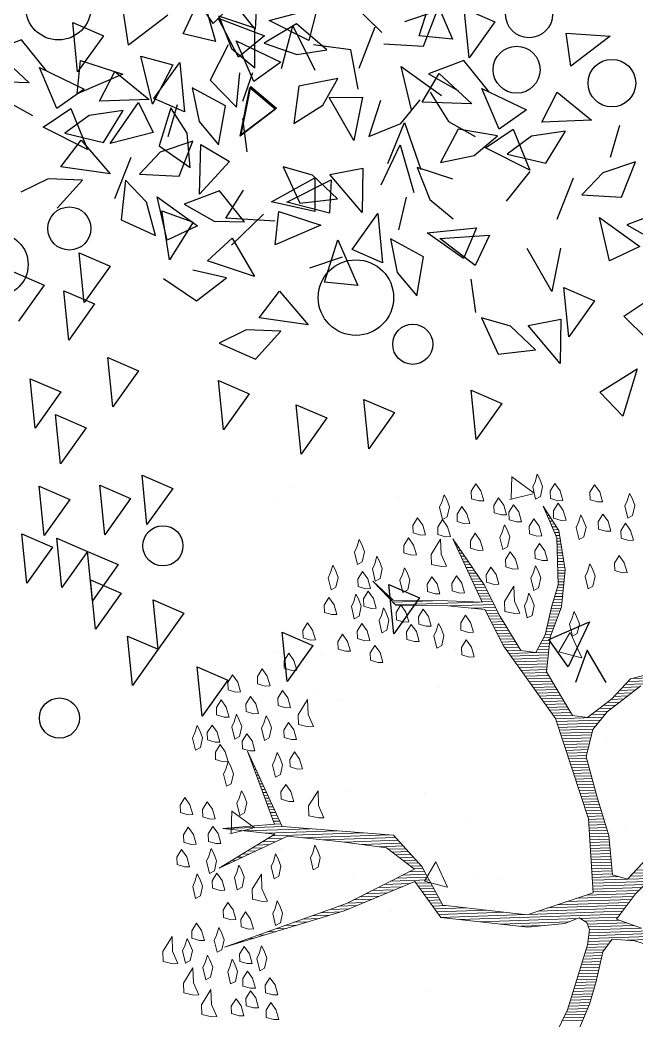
# Model space of a CAD drawing. Header units: millimetres. Extents: x 111 to 1506, y 14 to 566.
# Drawn here: x 252.753 to 254.231, y 210.709 to 213.106 of the extents above; entities that cross this region are included whole.
import ezdxf

# ---------------------------------------------------------------- set-up
doc = ezdxf.new("R2010")
doc.units = ezdxf.units.MM
doc.layers.add('ARBOLES', color=78, linetype='Continuous', lineweight=5)
doc.layers.add('FURN', color=253, linetype='Continuous')

# ---------------------------------------------------------------- blocks, each defined once
blk = doc.blocks.new('*X16')
at = {"color": 0}
for p, q in [((17.5775, 17.92), (17.578, 17.92)), ((17.5814, 17.91), (17.584, 17.91)), ((17.5852, 17.9), (17.59, 17.9)), ((17.5891, 17.89), (17.596, 17.89)), ((17.5929, 17.88), (17.602, 17.88)), ((17.5967, 17.87), (17.608, 17.87)), ((17.6006, 17.86), (17.614, 17.86)), ((17.6044, 17.85), (17.62, 17.85)), ((17.2621, 17.82), (17.2622, 17.82)), ((17.2663, 17.81), (17.2685, 17.81)), ((17.6083, 17.84), (17.626, 17.84)), ((17.6121, 17.83), (17.6285, 17.83)), ((17.616, 17.82), (17.6298, 17.82)), ((17.6191, 17.81), (17.631, 17.81)), ((17.2706, 17.8), (17.2748, 17.8)), ((17.2748, 17.79), (17.2811, 17.79)), ((17.279, 17.78), (17.2874, 17.78)), ((17.6191, 17.8), (17.6323, 17.8)), ((17.6191, 17.79), (17.6335, 17.79)), ((17.6191, 17.78), (17.6348, 17.78)), ((17.2832, 17.77), (17.2937, 17.77)), ((17.2875, 17.76), (17.3001, 17.76)), ((17.2917, 17.75), (17.3064, 17.75)), ((17.2959, 17.74), (17.3127, 17.74)), ((17.6191, 17.77), (17.636, 17.77)), ((17.6191, 17.76), (17.6373, 17.76)), ((17.6191, 17.75), (17.6385, 17.75)), ((17.6191, 17.74), (17.6398, 17.74)), ((17.3002, 17.73), (17.319, 17.73)), ((17.3044, 17.72), (17.3253, 17.72)), ((17.3086, 17.71), (17.3316, 17.71)), ((17.6191, 17.73), (17.641, 17.73)), ((17.6191, 17.72), (17.6423, 17.72)), ((17.6191, 17.71), (17.6435, 17.71)), ((16.9852, 17.68), (16.9856, 17.68)), ((17.3129, 17.7), (17.3379, 17.7)), ((17.3171, 17.69), (17.3443, 17.69)), ((17.3213, 17.68), (17.3506, 17.68)), ((17.6191, 17.7), (17.6445, 17.7)), ((17.6191, 17.69), (17.6431, 17.69)), ((17.6191, 17.68), (17.6418, 17.68)), ((16.9942, 17.67), (16.9956, 17.67)), ((17.0032, 17.66), (17.0056, 17.66)), ((17.0122, 17.65), (17.0156, 17.65)), ((17.0212, 17.64), (17.0256, 17.64)), ((17.3256, 17.67), (17.3569, 17.67)), ((17.3298, 17.66), (17.3632, 17.66)), ((17.334, 17.65), (17.368, 17.65)), ((17.3382, 17.64), (17.3727, 17.64)), ((17.6157, 17.64), (17.6365, 17.64)), ((17.619, 17.65), (17.6378, 17.65)), ((17.6191, 17.67), (17.6405, 17.67)), ((17.6191, 17.66), (17.6391, 17.66)), ((17.0302, 17.63), (17.0356, 17.63)), ((17.0392, 17.62), (17.0456, 17.62)), ((17.0482, 17.61), (17.1861, 17.61)), ((17.3425, 17.63), (17.3773, 17.63)), ((17.3467, 17.62), (17.3819, 17.62)), ((17.3509, 17.61), (17.3865, 17.61)), ((17.6057, 17.61), (17.6325, 17.61)), ((17.6091, 17.62), (17.6338, 17.62)), ((17.6124, 17.63), (17.6351, 17.63)), ((17.0572, 17.6), (17.3444, 17.6)), ((17.2417, 17.59), (17.3957, 17.59)), ((17.3167, 17.58), (17.4003, 17.58)), ((17.3552, 17.6), (17.3911, 17.6)), ((17.3657, 17.57), (17.405, 17.57)), ((17.5926, 17.57), (17.6261, 17.57)), ((17.5957, 17.58), (17.6285, 17.58)), ((17.5991, 17.59), (17.6298, 17.59)), ((17.6024, 17.6), (17.6311, 17.6)), ((17.3704, 17.56), (17.4096, 17.56)), ((17.3751, 17.55), (17.4142, 17.55)), ((17.3797, 17.54), (17.4197, 17.54)), ((17.5844, 17.54), (17.6136, 17.54)), ((17.5872, 17.55), (17.6178, 17.55)), ((17.5899, 17.56), (17.6219, 17.56)), ((17.3844, 17.53), (17.4254, 17.53)), ((17.3891, 17.52), (17.4311, 17.52)), ((17.3937, 17.51), (17.4369, 17.51)), ((17.3984, 17.5), (17.4426, 17.5)), ((17.5735, 17.5), (17.5969, 17.5)), ((17.5762, 17.51), (17.6011, 17.51)), ((17.579, 17.52), (17.6053, 17.52)), ((17.5817, 17.53), (17.6094, 17.53)), ((17.4031, 17.49), (17.4483, 17.49)), ((17.4077, 17.48), (17.454, 17.48)), ((17.4124, 17.47), (17.4597, 17.47)), ((17.5623, 17.47), (17.5849, 17.47)), ((17.568, 17.48), (17.5886, 17.48)), ((17.5708, 17.49), (17.5928, 17.49)), ((17.4171, 17.46), (17.4654, 17.46)), ((17.4217, 17.45), (17.4711, 17.45)), ((17.4276, 17.44), (17.4769, 17.44)), ((17.4343, 17.43), (17.4826, 17.43)), ((17.5394, 17.43), (17.5792, 17.43)), ((17.5452, 17.44), (17.5806, 17.44)), ((17.5509, 17.45), (17.582, 17.45)), ((17.5566, 17.46), (17.5834, 17.46)), ((17.441, 17.42), (17.5777, 17.42)), ((17.4476, 17.41), (17.5763, 17.41)), ((17.4543, 17.4), (17.5749, 17.4)), ((17.461, 17.39), (17.5734, 17.39)), ((17.4676, 17.38), (17.572, 17.38)), ((17.4743, 17.37), (17.5706, 17.37)), ((17.481, 17.36), (17.5692, 17.36)), ((17.4876, 17.35), (17.5695, 17.35)), ((17.4943, 17.34), (17.5751, 17.34)), ((17.501, 17.33), (17.5807, 17.33)), ((17.5076, 17.32), (17.5862, 17.32)), ((17.5143, 17.31), (17.5918, 17.31)), ((17.521, 17.3), (17.5973, 17.3)), ((17.8387, 17.3), (17.9283, 17.3)), ((17.8487, 17.31), (17.9816, 17.31)), ((17.8637, 17.32), (18.0288, 17.32)), ((17.5276, 17.29), (17.6029, 17.29)), ((17.5343, 17.28), (17.6084, 17.28)), ((17.541, 17.27), (17.614, 17.27)), ((17.5476, 17.26), (17.6195, 17.26)), ((17.7987, 17.26), (17.845, 17.26)), ((17.8087, 17.27), (17.859, 17.27)), ((17.8187, 17.28), (17.873, 17.28)), ((17.8287, 17.29), (17.887, 17.29)), ((17.5543, 17.25), (17.6251, 17.25)), ((17.561, 17.24), (17.6307, 17.24)), ((17.5676, 17.23), (17.6362, 17.23)), ((17.7599, 17.23), (17.803, 17.23)), ((17.7741, 17.24), (17.817, 17.24)), ((17.7884, 17.25), (17.831, 17.25)), ((17.5743, 17.22), (17.6418, 17.22)), ((17.581, 17.21), (17.6473, 17.21)), ((17.5876, 17.2), (17.6529, 17.2)), ((17.5939, 17.19), (17.7568, 17.19)), ((17.717, 17.2), (17.7653, 17.2)), ((17.7313, 17.21), (17.775, 17.21)), ((17.7456, 17.22), (17.789, 17.22)), ((17.5968, 17.18), (17.7482, 17.18)), ((17.5998, 17.17), (17.7396, 17.17)), ((17.6027, 17.16), (17.731, 17.16)), ((17.6056, 17.15), (17.7225, 17.15)), ((17.6085, 17.14), (17.7189, 17.14)), ((17.6115, 17.13), (17.7161, 17.13)), ((17.6144, 17.12), (17.7134, 17.12)), ((16.5321, 17.11), (16.5325, 17.11)), ((16.5355, 17.1), (16.5367, 17.1)), ((16.5388, 17.09), (16.5409, 17.09)), ((17.6173, 17.11), (17.7107, 17.11)), ((17.6203, 17.1), (17.7079, 17.1)), ((17.6232, 17.09), (17.7052, 17.09)), ((16.5421, 17.08), (16.5451, 17.08)), ((16.5454, 17.07), (16.5493, 17.07)), ((16.5488, 17.06), (16.5535, 17.06)), ((17.6261, 17.08), (17.7025, 17.08)), ((17.629, 17.07), (17.6998, 17.07)), ((17.632, 17.06), (17.697, 17.06)), ((16.5521, 17.05), (16.5577, 17.05)), ((16.5554, 17.04), (16.5619, 17.04)), ((16.5588, 17.03), (16.566, 17.03)), ((16.5621, 17.02), (16.5702, 17.02)), ((17.6349, 17.05), (17.6968, 17.05)), ((17.6378, 17.04), (17.6992, 17.04)), ((17.6407, 17.03), (17.7015, 17.03)), ((17.6437, 17.02), (17.7039, 17.02)), ((16.5654, 17.01), (16.5744, 17.01)), ((16.5688, 17), (16.5786, 17)), ((16.5721, 16.99), (16.5828, 16.99)), ((17.6466, 17.01), (17.7062, 17.01)), ((17.6495, 17), (17.7086, 17)), ((17.6524, 16.99), (17.7109, 16.99)), ((16.5754, 16.98), (16.587, 16.98)), ((16.5788, 16.97), (16.5912, 16.97)), ((16.5821, 16.96), (16.5954, 16.96)), ((16.5854, 16.95), (16.5996, 16.95)), ((17.6554, 16.98), (17.7133, 16.98)), ((17.6583, 16.97), (17.7156, 16.97)), ((17.6612, 16.96), (17.718, 16.96)), ((17.6642, 16.95), (17.7204, 16.95)), ((16.5888, 16.94), (16.6038, 16.94)), ((16.5921, 16.93), (16.608, 16.93)), ((16.5954, 16.92), (16.6122, 16.92)), ((17.6671, 16.94), (17.7227, 16.94)), ((17.67, 16.93), (17.7251, 16.93)), ((17.6729, 16.92), (17.7274, 16.92)), ((16.5988, 16.91), (16.6164, 16.91)), ((16.6021, 16.9), (16.6206, 16.9)), ((16.6054, 16.89), (16.6248, 16.89)), ((16.6088, 16.88), (16.629, 16.88)), ((17.6759, 16.91), (17.7298, 16.91)), ((17.6788, 16.9), (17.7324, 16.9)), ((17.6817, 16.89), (17.7351, 16.89)), ((17.6846, 16.88), (17.7378, 16.88)), ((16.443, 16.85), (16.6488, 16.85)), ((16.6121, 16.87), (16.6331, 16.87)), ((16.6154, 16.86), (16.6373, 16.86)), ((17.6876, 16.87), (17.7404, 16.87)), ((17.6905, 16.86), (17.7431, 16.86)), ((17.6934, 16.85), (17.7458, 16.85)), ((16.513, 16.84), (16.7388, 16.84)), ((16.583, 16.83), (16.8288, 16.83)), ((16.5885, 16.81), (16.6422, 16.81)), ((16.6062, 16.82), (16.9188, 16.82)), ((16.7083, 16.81), (17.0088, 16.81)), ((17.6957, 16.84), (17.7484, 16.84)), ((17.6961, 16.83), (17.7511, 16.83)), ((17.6964, 16.82), (17.7538, 16.82)), ((17.6967, 16.81), (17.7564, 16.81)), ((16.5355, 16.78), (16.5722, 16.78)), ((16.5531, 16.79), (16.5956, 16.79)), ((16.5708, 16.8), (16.6189, 16.8)), ((16.7816, 16.8), (17.0309, 16.8)), ((16.8532, 16.79), (17.0394, 16.79)), ((16.9132, 16.78), (17.0478, 16.78)), ((17.6971, 16.8), (17.7591, 16.8)), ((17.6974, 16.79), (17.7618, 16.79)), ((17.6977, 16.78), (17.7639, 16.78)), ((16.4824, 16.75), (16.5022, 16.75)), ((16.5001, 16.76), (16.5256, 16.76)), ((16.5178, 16.77), (16.5489, 16.77)), ((16.9732, 16.77), (17.0563, 16.77)), ((17.0054, 16.76), (17.0647, 16.76)), ((17.0177, 16.75), (17.0732, 16.75)), ((17.6981, 16.77), (17.7645, 16.77)), ((17.6984, 16.76), (17.7651, 16.76)), ((17.6987, 16.75), (17.7657, 16.75)), ((16.4293, 16.72), (16.4322, 16.72)), ((16.447, 16.73), (16.4556, 16.73)), ((16.4647, 16.74), (16.4789, 16.74)), ((17.0299, 16.74), (17.0817, 16.74)), ((17.0421, 16.73), (17.0901, 16.73)), ((17.0543, 16.72), (17.0986, 16.72)), ((17.0665, 16.71), (17.1071, 16.71)), ((17.6991, 16.74), (17.7664, 16.74)), ((17.6994, 16.73), (17.767, 16.73)), ((17.6997, 16.72), (17.7676, 16.72)), ((17.7001, 16.71), (17.7682, 16.71)), ((17.0719, 16.68), (17.1263, 16.68)), ((17.0788, 16.7), (17.1155, 16.7)), ((17.091, 16.69), (17.1213, 16.69)), ((17.7004, 16.7), (17.7689, 16.7)), ((17.7007, 16.69), (17.7695, 16.69)), ((17.7011, 16.68), (17.7701, 16.68)), ((16.9858, 16.64), (17.0741, 16.64)), ((17.0073, 16.65), (17.1413, 16.65)), ((17.0288, 16.66), (17.1363, 16.66)), ((17.0504, 16.67), (17.1313, 16.67)), ((17.0964, 16.64), (17.1463, 16.64)), ((17.7014, 16.67), (17.7707, 16.67)), ((17.7017, 16.66), (17.7714, 16.66)), ((17.7021, 16.65), (17.772, 16.65)), ((17.7024, 16.64), (17.7924, 16.64)), ((17.8335, 16.64), (17.9134, 16.64)), ((17.8435, 16.65), (17.924, 16.65)), ((17.8535, 16.66), (17.9345, 16.66)), ((16.9211, 16.61), (16.995, 16.61)), ((16.9427, 16.62), (17.0214, 16.62)), ((16.9642, 16.63), (17.0477, 16.63)), ((17.1031, 16.63), (17.1513, 16.63)), ((17.1097, 16.62), (17.1563, 16.62)), ((17.1164, 16.61), (17.1613, 16.61)), ((17.7027, 16.63), (17.8224, 16.63)), ((17.7031, 16.62), (17.8923, 16.62)), ((17.7034, 16.61), (17.8818, 16.61)), ((17.8235, 16.63), (17.9029, 16.63)), ((16.8265, 16.57), (16.8895, 16.57)), ((16.8565, 16.58), (16.9159, 16.58)), ((16.8781, 16.59), (16.9423, 16.59)), ((16.8996, 16.6), (16.9686, 16.6)), ((17.1231, 16.6), (17.1663, 16.6)), ((17.1297, 16.59), (17.1713, 16.59)), ((17.1364, 16.58), (17.1763, 16.58)), ((17.1431, 16.57), (17.1813, 16.57)), ((17.646, 16.57), (17.8418, 16.57)), ((17.6798, 16.58), (17.8501, 16.58)), ((17.7037, 16.6), (17.8712, 16.6)), ((17.7041, 16.59), (17.8606, 16.59)), ((16.7328, 16.54), (16.7955, 16.54)), ((16.764, 16.55), (16.8332, 16.55)), ((16.7953, 16.56), (16.8632, 16.56)), ((17.1497, 16.56), (17.1971, 16.56)), ((17.1564, 16.55), (17.2651, 16.55)), ((17.163, 16.54), (17.3331, 16.54)), ((17.5448, 16.54), (17.8178, 16.54)), ((17.5785, 16.55), (17.8258, 16.55)), ((17.6123, 16.56), (17.8338, 16.56)), ((16.6078, 16.5), (16.6447, 16.5)), ((16.639, 16.51), (16.6824, 16.51)), ((16.6703, 16.52), (16.7201, 16.52)), ((16.7015, 16.53), (16.7578, 16.53)), ((17.1697, 16.53), (17.401, 16.53)), ((17.1764, 16.52), (17.469, 16.52)), ((17.2412, 16.51), (17.7938, 16.51)), ((17.3112, 16.5), (17.6466, 16.5)), ((17.4773, 16.52), (17.8018, 16.52)), ((17.511, 16.53), (17.8098, 16.53)), ((17.6564, 16.5), (17.7858, 16.5)), ((16.514, 16.47), (16.5317, 16.47)), ((16.5453, 16.48), (16.5693, 16.48)), ((16.5765, 16.49), (16.607, 16.49)), ((17.3812, 16.49), (17.6166, 16.49)), ((17.4512, 16.48), (17.5245, 16.48)), ((17.6714, 16.49), (17.7899, 16.49)), ((17.6804, 16.48), (17.8149, 16.48)), ((17.6837, 16.47), (17.8399, 16.47)), ((16.4515, 16.45), (16.4563, 16.45)), ((16.4828, 16.46), (16.494, 16.46)), ((17.6839, 16.44), (17.9326, 16.44)), ((17.6855, 16.45), (17.8986, 16.45)), ((17.687, 16.46), (17.8649, 16.46)), ((17.6757, 16.4), (17.7432, 16.4)), ((17.6789, 16.41), (17.7512, 16.41)), ((17.6805, 16.42), (17.7592, 16.42)), ((17.6822, 16.43), (17.9666, 16.43)), ((17.8145, 16.42), (18.0006, 16.42)), ((17.6653, 16.37), (17.7264, 16.37)), ((17.6687, 16.38), (17.7289, 16.38)), ((17.6722, 16.39), (17.7352, 16.39)), ((17.6514, 16.33), (17.7164, 16.33)), ((17.6549, 16.34), (17.7189, 16.34)), ((17.6584, 16.35), (17.7214, 16.35)), ((17.6618, 16.36), (17.7239, 16.36)), ((17.6411, 16.3), (17.7089, 16.3)), ((17.6445, 16.31), (17.7114, 16.31)), ((17.648, 16.32), (17.7139, 16.32)), ((17.6272, 16.26), (17.6971, 16.26)), ((17.6307, 16.27), (17.7005, 16.27)), ((17.6341, 16.28), (17.7038, 16.28)), ((17.6376, 16.29), (17.7064, 16.29)), ((17.6168, 16.23), (17.6871, 16.23)), ((17.6203, 16.24), (17.6905, 16.24)), ((17.6237, 16.25), (17.6938, 16.25)), ((17.603, 16.19), (17.6719, 16.19)), ((17.6064, 16.2), (17.6766, 16.2)), ((17.6099, 16.21), (17.6805, 16.21)), ((17.6134, 16.22), (17.6838, 16.22)), ((17.5874, 16.16), (17.6581, 16.16)), ((17.5928, 16.17), (17.6627, 16.17)), ((17.5981, 16.18), (17.6673, 16.18)), ((17.5821, 16.15), (17.6535, 16.15))]:
    blk.add_line(p, q, dxfattribs=at)
blk = doc.blocks.new('E1E')
at = {"layer": 'ARBOLES', "ltscale": 0.2}
for p, q in [((96.6386, 58.7496), (96.6386, 58.7496)), ((96.0816, 58.6988), (96.0816, 58.6988)), ((96.7277, 58.6218), (96.7277, 58.6218)), ((96.7897, 58.5418), (96.7897, 58.5418)), ((96.2657, 58.527), (96.2657, 58.527)), ((96.7825, 58.4946), (96.7278, 58.4546)), ((96.8025, 58.431), (96.78, 58.4907)), ((96.4032, 58.4799), (96.4032, 58.4799)), ((96.6289, 58.4788), (96.6289, 58.4788)), ((96.0502, 58.4349), (96.0502, 58.4349)), ((96.8019, 58.4317), (96.7246, 58.4514)), ((96.2019, 58.3461), (96.1439, 58.4008)), ((96.2114, 58.4099), (96.1441, 58.4015)), ((96.2025, 58.3466), (96.2117, 58.4097)), ((96.0113, 58.3231), (96.0113, 58.3231)), ((96.0788, 58.338), (96.0788, 58.338)), ((96.5104, 58.2531), (96.5104, 58.2531)), ((95.7543, 58.1961), (95.7543, 58.1961)), ((96.1659, 58.1962), (96.1659, 58.1962)), ((96.3063, 58.1771), (96.3063, 58.1771)), ((97.0096, 58.183), (97.0096, 58.183)), ((97.032, 58.1625), (97.032, 58.1625)), ((95.7346, 58.0534), (95.7346, 58.0534)), ((97.1546, 58.0293), (97.1546, 58.0293)), ((96.6306, 58.0145), (96.6306, 58.0145)), ((96.7075, 58.0206), (96.7075, 58.0206)), ((96.8535, 57.957), (96.8535, 57.957)), ((96.7329, 57.9133), (96.7329, 57.9133)), ((96.3831, 57.8787), (96.3831, 57.8787)), ((95.8816, 57.8288), (95.8816, 57.8288)), ((97.2321, 57.8433), (97.2321, 57.8433)), ((96.0586, 57.7367), (96.0586, 57.7367)), ((96.3808, 57.7588), (96.3808, 57.7588)), ((96.5308, 57.6837), (96.5308, 57.6837)), ((96.1011, 57.6524), (96.0338, 57.644)), ((96.0922, 57.5891), (96.1014, 57.6522)), ((96.5309, 57.6553), (96.5309, 57.6553)), ((96.0916, 57.5886), (96.0336, 57.6433)), ((97.0189, 57.5576), (97.0189, 57.5576)), ((96.9955, 57.5021), (96.9955, 57.5021)), ((96.4995, 57.3914), (96.4995, 57.3914)), ((96.6945, 57.4157), (96.6945, 57.4157)), ((96.3968, 57.2987), (96.3421, 57.2587)), ((96.37, 57.2738), (96.37, 57.2738)), ((96.4168, 57.2351), (96.3942, 57.2948)), ((96.2526, 57.2622), (96.2526, 57.2622)), ((96.4161, 57.2358), (96.3388, 57.2555))]:
    blk.add_line(p, q, dxfattribs=at)
for points in [[(95.6387, 58.6613), (95.6373, 58.5593), (95.6439, 58.4921), (95.6591, 58.4054), (95.6476, 58.3613), (95.5861, 58.3417), (95.4965, 58.333)], [(95.5811, 58.3005), (95.6577, 58.3035), (95.6347, 58.2152), (95.5632, 58.0431)], [(95.6102, 58.0251), (95.6715, 58.1849), (95.7164, 58.1893), (95.7692, 58.0881), (95.8387, 58.0021), (95.9139, 57.9032), (95.9263, 57.8229), (95.9075, 57.76), (95.8454, 57.6544)], [(95.8274, 57.6074), (95.8801, 57.6465), (95.909, 57.7217), (95.9538, 57.7962), (95.9957, 57.8071), (96.1128, 57.719), (96.1404, 57.6221), (96.1426, 57.5296), (96.173, 57.4262), (96.2324, 57.3279), (96.3004, 57.2803), (96.2302, 57.3504), (96.1752, 57.4739), (96.1686, 57.5412), (96.1563, 57.6214), (96.162, 57.6785), (96.2039, 57.6894), (96.2965, 57.6215), (96.3732, 57.5543), (96.5063, 57.4655), (96.3594, 57.6027), (96.4534, 57.6368), (96.5994, 57.694), (96.6746, 57.6651), (96.5871, 57.7041), (96.4476, 57.6498), (96.3442, 57.6194), (96.2553, 57.6966), (96.0383, 57.8338), (95.8415, 58.0658), (95.7481, 58.258), (95.9006, 58.3882), (96.1362, 58.4542), (96.2345, 58.3733), (96.3437, 58.3206), (96.6509, 58.4184), (96.8252, 58.2544), (96.6733, 58.4206), (96.807, 58.4879), (96.6617, 58.4466), (96.7737, 58.5977), (96.6263, 58.4386), (96.4745, 58.3944), (96.3488, 58.3618), (96.2512, 58.3884), (96.3956, 58.5541), (96.6745, 58.803), (96.3934, 58.5765), (96.2367, 58.421), (96.1282, 58.4896), (95.8861, 58.4207), (95.7914, 58.3708), (95.7582, 58.3404), (95.7329, 58.3447), (95.7177, 58.3613), (95.7068, 58.4033), (95.69, 58.5984), (95.6986, 58.7192)]]:
    blk.add_lwpolyline(points, dxfattribs=at)
for points in [[(96.6324, 59.0025), (96.6613, 59.0075), (96.6729, 58.9815), (96.6643, 58.9309), (96.6469, 58.9699), (96.6194, 58.9967)], [(96.464, 58.9431), (96.4864, 58.9452), (96.4951, 58.9257), (96.4908, 58.9004), (96.4691, 58.9141), (96.451, 58.9373)], [(96.5609, 58.9706), (96.5833, 58.9728), (96.592, 58.9533), (96.5876, 58.928), (96.5659, 58.9417), (96.5479, 58.9648)], [(96.704, 58.9642), (96.7329, 58.9693), (96.7445, 58.9433), (96.7359, 58.8926), (96.7185, 58.9317), (96.691, 58.9584)], [(96.5305, 58.9337), (96.5529, 58.9359), (96.5616, 58.9164), (96.5573, 58.8911), (96.5356, 58.9048), (96.5175, 58.9279)], [(96.5602, 58.8846), (96.5826, 58.8868), (96.5913, 58.8672), (96.587, 58.8419), (96.5653, 58.8557), (96.5472, 58.8788)], [(96.6383, 58.8492), (96.639, 58.8651), (96.618, 58.8947), (96.6079, 58.8824), (96.613, 58.8535), (96.6282, 58.8369), (96.6405, 58.8268)], [(96.7091, 58.8652), (96.7098, 58.8811), (96.6889, 58.9107), (96.6787, 58.8984), (96.6838, 58.8695), (96.699, 58.8529), (96.7113, 58.8428)], [(96.7814, 58.8428), (96.7821, 58.8587), (96.7612, 58.8883), (96.7511, 58.876), (96.7561, 58.8471), (96.7713, 58.8305), (96.7836, 58.8204)], [(96.7937, 58.9028), (96.8226, 58.9079), (96.8342, 58.8819), (96.8255, 58.8313), (96.8082, 58.8703), (96.7807, 58.897)], [(96.493, 58.878), (96.5154, 58.8802), (96.5241, 58.8607), (96.5198, 58.8354), (96.4981, 58.8491), (96.48, 58.8722)], [(96.5747, 58.7819), (96.5754, 58.7978), (96.5545, 58.8275), (96.5443, 58.8152), (96.5494, 58.7863), (96.5646, 58.7696), (96.5769, 58.7595)], [(96.5957, 58.8224), (96.6181, 58.8246), (96.6268, 58.8051), (96.6224, 58.7798), (96.6007, 58.7935), (96.5827, 58.8166)], [(96.7085, 58.7791), (96.7092, 58.795), (96.6882, 58.8247), (96.6781, 58.8124), (96.6832, 58.7835), (96.6984, 58.7668), (96.7107, 58.7567)], [(96.7482, 58.8124), (96.7706, 58.8146), (96.7793, 58.7951), (96.775, 58.7698), (96.7533, 58.7835), (96.7352, 58.8066)], [(96.6297, 58.7285), (96.6521, 58.7307), (96.6608, 58.7111), (96.6565, 58.6858), (96.6348, 58.6996), (96.6167, 58.7227)], [(96.6868, 58.7227), (96.7092, 58.7249), (96.7179, 58.7054), (96.7136, 58.6801), (96.6919, 58.6938), (96.6738, 58.7169)], [(96.5813, 58.6446), (96.582, 58.6605), (96.5611, 58.6901), (96.551, 58.6778), (96.556, 58.6489), (96.5712, 58.6323), (96.5835, 58.6222)], [(96.8242, 58.6592), (96.8249, 58.6751), (96.8039, 58.7047), (96.7938, 58.6924), (96.7989, 58.6635), (96.8141, 58.6469), (96.8264, 58.6368)], [(96.7476, 58.6563), (96.77, 58.6585), (96.7787, 58.6389), (96.7744, 58.6136), (96.7527, 58.6274), (96.7346, 58.6505)], [(96.6225, 58.6396), (96.6515, 58.6446), (96.663, 58.6186), (96.6544, 58.568), (96.637, 58.607), (96.6095, 58.6338)], [(96.7223, 58.5905), (96.7231, 58.6064), (96.7021, 58.636), (96.692, 58.6237), (96.697, 58.5948), (96.7122, 58.5782), (96.7245, 58.5681)], [(96.8676, 58.6318), (96.89, 58.634), (96.8987, 58.6144), (96.8944, 58.5891), (96.8727, 58.6029), (96.8546, 58.626)], [(96.8142, 58.5768), (96.8149, 58.5927), (96.7939, 58.6223), (96.7838, 58.61), (96.7889, 58.5811), (96.804, 58.5645), (96.8163, 58.5544)], [(96.6364, 58.521), (96.6371, 58.5369), (96.6161, 58.5665), (96.606, 58.5542), (96.6111, 58.5253), (96.6263, 58.5087), (96.6385, 58.4986)], [(96.8742, 58.5645), (96.8966, 58.5667), (96.9053, 58.5472), (96.9009, 58.5219), (96.8792, 58.5356), (96.8612, 58.5588)], [(96.8091, 58.5356), (96.8315, 58.5378), (96.8402, 58.5183), (96.8359, 58.493), (96.8142, 58.5067), (96.7961, 58.5298)], [(96.541, 58.4552), (96.5417, 58.4711), (96.5207, 58.5007), (96.5106, 58.4884), (96.5157, 58.4595), (96.5309, 58.4429), (96.5432, 58.4328)], [(96.9154, 58.4894), (96.9378, 58.4916), (96.9465, 58.4721), (96.9422, 58.4468), (96.9205, 58.4605), (96.9024, 58.4836)], [(96.8511, 58.4763), (96.8735, 58.4785), (96.8822, 58.459), (96.8779, 58.4337), (96.8562, 58.4474), (96.8381, 58.4705)], [(96.7962, 58.3896), (96.7969, 58.4055), (96.7759, 58.4351), (96.7658, 58.4228), (96.7709, 58.3939), (96.7861, 58.3773), (96.7984, 58.3671)], [(96.8635, 58.326), (96.8642, 58.3419), (96.8432, 58.3715), (96.8331, 58.3592), (96.8382, 58.3303), (96.8534, 58.3137), (96.8657, 58.3036)], [(96.562, 58.3554), (96.5909, 58.3605), (96.6025, 58.3345), (96.5939, 58.2839), (96.5765, 58.3229), (96.549, 58.3496)], [(96.6603, 58.3446), (96.6828, 58.3468), (96.6914, 58.3273), (96.6871, 58.302), (96.6654, 58.3157), (96.6473, 58.3388)], [(96.8787, 58.3094), (96.9011, 58.3116), (96.9098, 58.292), (96.9055, 58.2667), (96.8838, 58.2805), (96.8657, 58.3036)], [(96.7421, 58.2486), (96.7428, 58.2645), (96.7218, 58.2941), (96.7117, 58.2818), (96.7168, 58.2529), (96.732, 58.2363), (96.7443, 58.2261)], [(96.985, 58.2632), (96.9857, 58.2791), (96.9647, 58.3087), (96.9546, 58.2964), (96.9597, 58.2675), (96.9749, 58.2509), (96.9872, 58.2408)], [(96.8187, 58.2515), (96.8411, 58.2537), (96.8498, 58.2342), (96.8455, 58.2089), (96.8238, 58.2226), (96.8057, 58.2457)], [(96.9214, 58.266), (96.9438, 58.2682), (96.9525, 58.2487), (96.9481, 58.2234), (96.9264, 58.2371), (96.9084, 58.2602)], [(96.672, 58.2485), (96.6944, 58.2507), (96.7031, 58.2312), (96.6988, 58.2059), (96.6771, 58.2196), (96.659, 58.2427)], [(96.8925, 58.1908), (96.8932, 58.2067), (96.8722, 58.2364), (96.8621, 58.2241), (96.8672, 58.1951), (96.8824, 58.1785), (96.8947, 58.1684)], [(96.8116, 58.1626), (96.8123, 58.1785), (96.7913, 58.2081), (96.7812, 58.1958), (96.7863, 58.1669), (96.8014, 58.1503), (96.8137, 58.1402)], [(96.7197, 58.1762), (96.7422, 58.1784), (96.7508, 58.1589), (96.7465, 58.1336), (96.7248, 58.1473), (96.7067, 58.1705)], [(96.9243, 58.1894), (96.9467, 58.1916), (96.9554, 58.1721), (96.9511, 58.1468), (96.9294, 58.1605), (96.9113, 58.1836)], [(96.8492, 58.1481), (96.8716, 58.1503), (96.8803, 58.1308), (96.8759, 58.1055), (96.8542, 58.1192), (96.8362, 58.1423)], [(96.6887, 58.1235), (96.7176, 58.1285), (96.7292, 58.1025), (96.7206, 58.0519), (96.7032, 58.0909), (96.6757, 58.1177)], [(96.9208, 58.1099), (96.9432, 58.1121), (96.9518, 58.0926), (96.9475, 58.0672), (96.9258, 58.081), (96.9077, 58.1041)], [(96.7704, 58.0975), (96.7928, 58.0997), (96.8015, 58.0802), (96.7972, 58.0549), (96.7755, 58.0686), (96.7574, 58.0917)], [(96.8485, 58.0621), (96.8709, 58.0643), (96.8796, 58.0448), (96.8753, 58.0195), (96.8536, 58.0332), (96.8355, 58.0563)], [(96.7943, 57.9912), (96.8167, 57.9934), (96.8254, 57.9739), (96.8211, 57.9486), (96.7994, 57.9623), (96.7813, 57.9854)], [(96.5725, 57.8769), (96.5949, 57.879), (96.6036, 57.8595), (96.5993, 57.8342), (96.5776, 57.848), (96.5595, 57.8711)], [(96.6715, 57.882), (96.6939, 57.8842), (96.7026, 57.8647), (96.6983, 57.8394), (96.6766, 57.8531), (96.6585, 57.8762)], [(96.7771, 57.89), (96.7995, 57.8922), (96.8082, 57.8727), (96.8038, 57.8474), (96.7821, 57.8611), (96.764, 57.8842)], [(96.6311, 57.8328), (96.6535, 57.835), (96.6622, 57.8155), (96.6578, 57.7902), (96.6362, 57.8039), (96.6181, 57.827)], [(96.6145, 57.7475), (96.6152, 57.7634), (96.5942, 57.793), (96.5841, 57.7807), (96.5892, 57.7518), (96.6044, 57.7352), (96.6167, 57.7251)], [(96.7475, 57.7989), (96.7699, 57.8011), (96.7786, 57.7816), (96.7743, 57.7563), (96.7526, 57.77), (96.7345, 57.7931)], [(96.3347, 57.7632), (96.3571, 57.7654), (96.3658, 57.7459), (96.3615, 57.7206), (96.3398, 57.7343), (96.3217, 57.7574)], [(96.4511, 57.7293), (96.4519, 57.7452), (96.4309, 57.7748), (96.4208, 57.7625), (96.4258, 57.7336), (96.441, 57.717), (96.4533, 57.7069)], [(96.4981, 57.7814), (96.5205, 57.7836), (96.5292, 57.7641), (96.5249, 57.7388), (96.5032, 57.7525), (96.4851, 57.7756)], [(96.7034, 57.7403), (96.7041, 57.7562), (96.6832, 57.7859), (96.673, 57.7736), (96.6781, 57.7446), (96.6933, 57.728), (96.7056, 57.7179)], [(96.5473, 57.7409), (96.5697, 57.7431), (96.5784, 57.7236), (96.5741, 57.6983), (96.5524, 57.712), (96.5343, 57.7351)], [(96.6492, 57.7396), (96.6716, 57.7417), (96.6803, 57.7222), (96.676, 57.6969), (96.6543, 57.7107), (96.6362, 57.7338)], [(96.7967, 57.6883), (96.7974, 57.7042), (96.7764, 57.7339), (96.7663, 57.7216), (96.7714, 57.6927), (96.7866, 57.676), (96.7989, 57.6659)], [(96.483, 57.7279), (96.5054, 57.7301), (96.5141, 57.7106), (96.5097, 57.6853), (96.488, 57.699), (96.4699, 57.7221)], [(96.3637, 57.6982), (96.3861, 57.7003), (96.3948, 57.6808), (96.3905, 57.6555), (96.3688, 57.6692), (96.3507, 57.6924)], [(96.6854, 57.6933), (96.7078, 57.6955), (96.7165, 57.676), (96.7122, 57.6507), (96.6905, 57.6644), (96.6724, 57.6875)], [(96.6023, 57.6174), (96.603, 57.6333), (96.582, 57.6629), (96.5719, 57.6506), (96.577, 57.6217), (96.5922, 57.6051), (96.6045, 57.595)], [(96.6883, 57.6167), (96.689, 57.6326), (96.6681, 57.6622), (96.6579, 57.6499), (96.663, 57.621), (96.6782, 57.6044), (96.6905, 57.5943)], [(96.4946, 57.6317), (96.517, 57.6339), (96.5257, 57.6144), (96.5214, 57.5891), (96.4997, 57.6028), (96.4816, 57.626)], [(96.7541, 57.5914), (96.7548, 57.6073), (96.7339, 57.637), (96.7237, 57.6247), (96.7288, 57.5958), (96.744, 57.5791), (96.7563, 57.569)], [(96.1021, 57.5505), (96.1028, 57.5664), (96.0818, 57.596), (96.0717, 57.5837), (96.0768, 57.5548), (96.092, 57.5382), (96.1043, 57.5281)], [(96.2424, 57.5506), (96.2431, 57.5665), (96.2221, 57.5961), (96.212, 57.5838), (96.2171, 57.5549), (96.2322, 57.5383), (96.2445, 57.5282)], [(96.2604, 57.5976), (96.2893, 57.6027), (96.3009, 57.5767), (96.2923, 57.5261), (96.2749, 57.5651), (96.2474, 57.5918)], [(96.4295, 57.6028), (96.452, 57.605), (96.4606, 57.5855), (96.4563, 57.5602), (96.4346, 57.5739), (96.4165, 57.597)], [(96.3472, 57.5427), (96.3696, 57.5449), (96.3783, 57.5254), (96.374, 57.5001), (96.3523, 57.5138), (96.3342, 57.5369)], [(96.5069, 57.5515), (96.5358, 57.5566), (96.5474, 57.5306), (96.5388, 57.48), (96.5214, 57.519), (96.4939, 57.5457)], [(96.5995, 57.5537), (96.6219, 57.5559), (96.6306, 57.5364), (96.6262, 57.5111), (96.6045, 57.5248), (96.5865, 57.548)], [(96.2547, 57.4704), (96.2554, 57.4863), (96.2344, 57.5159), (96.2243, 57.5036), (96.2294, 57.4747), (96.2446, 57.4581), (96.2569, 57.448)], [(96.3125, 57.4805), (96.3349, 57.4827), (96.3436, 57.4632), (96.3393, 57.4379), (96.3176, 57.4516), (96.2995, 57.4747)], [(96.5966, 57.4901), (96.619, 57.4923), (96.6277, 57.4728), (96.6234, 57.4475), (96.6017, 57.4612), (96.5836, 57.4843)], [(96.1116, 57.4067), (96.1123, 57.4226), (96.0913, 57.4522), (96.0812, 57.4399), (96.0863, 57.411), (96.1015, 57.3944), (96.1138, 57.3842)], [(96.4268, 57.469), (96.4492, 57.4712), (96.4578, 57.4517), (96.4535, 57.4264), (96.4318, 57.4401), (96.4137, 57.4633)], [(96.5287, 57.4677), (96.5511, 57.4699), (96.5598, 57.4503), (96.5555, 57.425), (96.5338, 57.4388), (96.5157, 57.4619)], [(96.2432, 57.4263), (96.2656, 57.4285), (96.2743, 57.4089), (96.2699, 57.3836), (96.2482, 57.3974), (96.2302, 57.4205)], [(96.382, 57.3946), (96.3827, 57.4105), (96.3617, 57.4401), (96.3516, 57.4278), (96.3567, 57.3989), (96.3719, 57.3823), (96.3842, 57.3721)], [(96.5757, 57.3795), (96.5764, 57.3954), (96.5555, 57.425), (96.5453, 57.4127), (96.5504, 57.3838), (96.5656, 57.3672), (96.5779, 57.3571)], [(96.4911, 57.412), (96.5135, 57.4142), (96.5222, 57.3947), (96.5179, 57.3694), (96.4962, 57.3831), (96.4781, 57.4062)], [(96.0177, 57.3726), (96.0401, 57.3748), (96.0488, 57.3553), (96.0444, 57.33), (96.0227, 57.3437), (96.0047, 57.3668)], [(96.2851, 57.367), (96.3075, 57.3692), (96.3162, 57.3497), (96.3119, 57.3244), (96.2902, 57.3381), (96.2721, 57.3612)], [(96.1891, 57.2853), (96.1898, 57.3012), (96.1688, 57.3308), (96.1587, 57.3185), (96.1637, 57.2896), (96.1789, 57.273), (96.1912, 57.2629)], [(96.3545, 57.3512), (96.377, 57.3533), (96.3856, 57.3338), (96.3813, 57.3085), (96.3596, 57.3223), (96.3415, 57.3454)], [(96.4023, 57.349), (96.4247, 57.3512), (96.4334, 57.3317), (96.429, 57.3064), (96.4073, 57.3201), (96.3893, 57.3432)], [(96.4782, 57.3361), (96.5006, 57.3383), (96.5093, 57.3187), (96.5049, 57.2934), (96.4833, 57.3072), (96.4652, 57.3303)], [(96.2375, 57.299), (96.2599, 57.3012), (96.2686, 57.2817), (96.2643, 57.2564), (96.2426, 57.2701), (96.2245, 57.2932)], [(96.0358, 57.2794), (96.0582, 57.2816), (96.0669, 57.262), (96.0626, 57.2367), (96.0409, 57.2505), (96.0228, 57.2736)], [(96.1059, 57.2794), (96.1283, 57.2816), (96.137, 57.2621), (96.1327, 57.2368), (96.111, 57.2505), (96.0929, 57.2736)], [(96.2671, 57.2499), (96.2896, 57.2521), (96.2982, 57.2326), (96.2939, 57.2073), (96.2722, 57.221), (96.2541, 57.2441)], [(96.3489, 57.2239), (96.3496, 57.2398), (96.3286, 57.2695), (96.3185, 57.2572), (96.3236, 57.2282), (96.3387, 57.2116), (96.351, 57.2015)], [(96.0821, 57.1753), (96.0829, 57.1912), (96.0619, 57.2208), (96.0518, 57.2085), (96.0568, 57.1796), (96.072, 57.163), (96.0843, 57.1529)], [(96.1602, 57.2101), (96.1826, 57.2122), (96.1913, 57.1927), (96.187, 57.1674), (96.1653, 57.1812), (96.1472, 57.2043)]]:
    blk.add_lwpolyline(points, close=True, dxfattribs=at)
at = {"layer": 'ARBOLES', "ltscale": 0.2, "xscale": 0.8372139817761642, "yscale": 0.8372139817761642, "zscale": 0.8372139817761642, "rotation": 204.0028523145856}
blk.add_blockref('*X16', (103.6395, 76.9735), dxfattribs=at)
blk = doc.blocks.new('PLANT')
for p, q in [((0.6285, 0.9023), (0.5736, 0.8306)), ((0.5736, 0.8306), (0.6561, 0.8341)), ((0.5847, 0.7357), (0.5092, 0.8105)), ((0.5092, 0.8105), (0.6278, 0.8031)), ((0.6278, 0.8031), (0.5847, 0.7357)), ((-0.0957, 0.6886), (0.0227, 0.6994)), ((0.0227, 0.6994), (-0.0097, 0.6262)), ((-0.1701, 0.685), (-0.2004, 0.6109)), ((-0.0097, 0.6262), (-0.0957, 0.6886)), ((-0.2004, 0.6109), (-0.2881, 0.6709)), ((-0.4666, 0.6021), (-0.4055, 0.5355)), ((-0.4055, 0.5355), (-0.3947, 0.6174)), ((-0.3969, 0.4686), (-0.369, 0.5842)), ((-0.369, 0.5842), (-0.3101, 0.53)), ((-0.3101, 0.53), (-0.3969, 0.4686)), ((-0.2097, 0.4524), (-0.2079, 0.5325)), ((-0.2079, 0.5325), (-0.1046, 0.5079)), ((-0.1046, 0.5079), (-0.2097, 0.4524)), ((-0.1371, 0.4742), (-0.038, 0.5127)), ((-0.038, 0.5127), (-0.0931, 0.4073)), ((-0.4625, 0.4992), (-0.5528, 0.4981)), ((-0.5528, 0.4981), (-0.4991, 0.4354)), ((-0.4313, 0.4092), (-0.4625, 0.4992)), ((-0.0931, 0.4073), (-0.1371, 0.4742)), ((-0.5409, 0.4385), (-0.6206, 0.4308)), ((-0.4991, 0.4354), (-0.4313, 0.4092)), ((-0.0459, 0.4457), (-0.0763, 0.3689)), ((-0.0028, 0.3663), (-0.0459, 0.4457)), ((-0.2942, 0.4098), (-0.1899, 0.4298)), ((-0.1899, 0.4298), (-0.263, 0.3361)), ((0.1015, 0.3394), (0.1032, 0.4194)), ((0.1032, 0.4194), (0.2066, 0.3948)), ((0.6066, 0.3313), (0.6084, 0.4113)), ((0.6084, 0.4113), (0.7118, 0.3868)), ((0.2066, 0.3948), (0.1015, 0.3394)), ((0.7118, 0.3868), (0.6066, 0.3313)), ((-0.6369, 0.2617), (-0.6059, 0.3633)), ((-0.6059, 0.3633), (-0.5571, 0.2549)), ((-0.4604, 0.3748), (-0.3542, 0.3757)), ((-0.0763, 0.3689), (-0.0679, 0.2968)), ((-0.0679, 0.2968), (-0.0028, 0.3663)), ((-0.8095, 0.3291), (-0.7072, 0.2685)), ((-0.7763, 0.2281), (-0.8095, 0.3291)), ((-0.469, 0.3005), (-0.5581, 0.3157)), ((-0.5581, 0.3157), (-0.5165, 0.2444)), ((-0.4546, 0.2064), (-0.469, 0.3005)), ((-0.7072, 0.2685), (-0.7763, 0.2281)), ((-0.5154, 0.1972), (-0.4394, 0.2715)), ((-0.4394, 0.2715), (-0.4487, 0.1529)), ((-0.4363, 0.2722), (-0.3496, 0.2467)), ((-0.0753, 0.2797), (-0.1444, 0.2393)), ((-0.5571, 0.2549), (-0.6369, 0.2617)), ((-0.5165, 0.2444), (-0.4546, 0.2064)), ((-0.2068, 0.1334), (-0.2588, 0.2403)), ((-0.2588, 0.2403), (-0.1789, 0.2359)), ((-0.1789, 0.2359), (-0.2068, 0.1334)), ((0.8087, 0.1375), (0.8104, 0.2175)), ((0.8104, 0.2175), (0.9138, 0.1929)), ((-0.5777, 0.091), (-0.5699, 0.2096)), ((-0.5699, 0.2096), (-0.5026, 0.1662)), ((-0.4487, 0.1529), (-0.5154, 0.1972)), ((-0.2634, 0.2051), (-0.1834, 0.2035)), ((-0.2077, 0.1001), (-0.2634, 0.2051)), ((-0.1834, 0.2035), (-0.2077, 0.1001)), ((0.9138, 0.1929), (0.8087, 0.1375)), ((-0.4863, 0.1686), (-0.4658, 0.0756)), ((-0.422, 0.1347), (-0.4863, 0.1686)), ((0.2187, 0.1092), (0.2204, 0.1892)), ((0.2204, 0.1892), (0.3238, 0.1646)), ((-0.5026, 0.1662), (-0.5777, 0.091)), ((-0.2846, 0.0756), (-0.2624, 0.1448)), ((0.3238, 0.1646), (0.2187, 0.1092)), ((-0.376, 0.0662), (-0.422, 0.1347)), ((-0.0586, 0.1333), (-0.1517, 0.1134)), ((-0.0929, 0.0692), (-0.0586, 0.1333)), ((-0.577, 0.1095), (-0.6232, 0.0263)), ((-0.4743, 0.0473), (-0.4649, 0.1194)), ((-0.3504, 0.1085), (-0.3441, 0.0184)), ((-0.1517, 0.1134), (-0.1617, 0.0237)), ((-0.5721, -0.017), (-0.5345, 0.0824)), ((-0.5345, 0.0824), (-0.493, -0.029)), ((-0.4658, 0.0756), (-0.376, 0.0662)), ((-0.3441, 0.0184), (-0.2846, 0.0756)), ((-0.7391, -0.02), (-0.7374, 0.06)), ((-0.7374, 0.06), (-0.634, 0.0354)), ((-0.1617, 0.0237), (-0.0929, 0.0692)), ((0.9622, -0.02), (0.964, 0.06)), ((0.964, 0.06), (1.0674, 0.0354)), ((-0.634, 0.0354), (-0.7391, -0.02)), ((-0.6232, 0.0263), (-0.5621, -0.0403)), ((-0.5621, -0.0403), (-0.5512, 0.0416)), ((-0.5225, -0.0197), (-0.4743, 0.0473)), ((-0.4323, -0.0497), (-0.3428, 0.0286)), ((-0.379, -0.0394), (-0.2853, 0.0337)), ((-0.2677, 0.0209), (-0.1887, 0.0338)), ((-0.2065, -0.0268), (-0.1011, 0.0281)), ((-0.1011, 0.0281), (-0.1032, -0.0519)), ((0.2914, -0.0362), (0.2932, 0.0438)), ((0.2932, 0.0438), (0.3965, 0.0193)), ((1.0674, 0.0354), (0.9622, -0.02)), ((-0.5534, -0.1072), (-0.5256, 0.0084)), ((0.3965, 0.0193), (0.2914, -0.0362)), ((-0.7438, -0.1033), (-0.6609, -0.0182)), ((-0.6609, -0.0182), (-0.6379, -0.0949)), ((-0.493, -0.029), (-0.5721, -0.017)), ((-0.1119, -0.0921), (-0.0289, -0.007)), ((-0.0289, -0.007), (-0.006, -0.0837)), ((-0.4667, -0.0458), (-0.5534, -0.1072)), ((-0.4271, -0.057), (-0.4964, -0.0353)), ((-0.2729, -0.0454), (-0.379, -0.0394)), ((-0.1032, -0.0519), (-0.2065, -0.0268)), ((-0.3261, -0.0497), (-0.4323, -0.0497)), ((-0.3694, -0.1161), (-0.4271, -0.057)), ((-0.2937, -0.1016), (-0.1946, -0.0631)), ((-0.1946, -0.0631), (-0.2497, -0.1684)), ((-0.0774, -0.0665), (-0.0237, -0.1292)), ((-0.6379, -0.0949), (-0.7438, -0.1033)), ((-0.619, -0.0766), (-0.7094, -0.0777)), ((-0.7094, -0.0777), (-0.6557, -0.1404)), ((-0.5879, -0.1666), (-0.619, -0.0766)), ((-0.006, -0.0837), (-0.1119, -0.0921)), ((0.0549, -0.1756), (0.1036, -0.0812)), ((0.1036, -0.0812), (0.1321, -0.1966)), ((-0.4595, -0.123), (-0.3694, -0.1161)), ((-0.2497, -0.1684), (-0.2937, -0.1016)), ((0.8531, -0.1775), (0.8549, -0.0975)), ((0.8549, -0.0975), (0.9583, -0.1221)), ((-0.2388, -0.161), (-0.1634, -0.1342)), ((-0.2025, -0.1301), (-0.2329, -0.2068)), ((-0.1594, -0.2095), (-0.2025, -0.1301)), ((-0.1634, -0.1342), (-0.1495, -0.2395)), ((-0.1294, -0.1429), (-0.0448, -0.2265)), ((-0.1216, -0.2489), (-0.1294, -0.1429)), ((0.227, -0.1676), (0.1421, -0.1366)), ((0.1421, -0.1366), (0.1701, -0.2143)), ((0.9583, -0.1221), (0.8531, -0.1775)), ((0.9565, -0.2021), (0.9583, -0.1221)), ((0.9583, -0.1221), (1.0617, -0.1466)), ((-0.4508, -0.1659), (-0.3465, -0.146)), ((-0.4196, -0.2397), (-0.4508, -0.1659)), ((-0.3465, -0.146), (-0.4196, -0.2397)), ((-0.1495, -0.2395), (-0.2388, -0.161)), ((0.2242, -0.2628), (0.227, -0.1676)), ((0.3076, -0.23), (0.3093, -0.15)), ((0.3093, -0.15), (0.4127, -0.1746)), ((1.0617, -0.1466), (0.9565, -0.2021)), ((-0.652, -0.2791), (-0.6116, -0.1808)), ((-0.4649, -0.1825), (-0.545, -0.2341)), ((-0.2285, -0.1987), (-0.1541, -0.1689)), ((-0.1541, -0.1689), (-0.1362, -0.2737)), ((0.1321, -0.1966), (0.0549, -0.1756)), ((0.4127, -0.1746), (0.3076, -0.23)), ((-0.617, -0.201), (-0.5108, -0.2001)), ((-0.2329, -0.2068), (-0.2245, -0.279)), ((-0.1362, -0.2737), (-0.2285, -0.1987)), ((-0.2245, -0.279), (-0.1594, -0.2095)), ((0.1701, -0.2143), (0.2242, -0.2628)), ((-0.545, -0.2341), (-0.5225, -0.3216)), ((-0.4696, -0.2376), (-0.4175, -0.3173)), ((-0.3975, -0.2465), (-0.4696, -0.2376)), ((-0.0448, -0.2265), (-0.1216, -0.2489)), ((0.5864, -0.3148), (0.5882, -0.2348)), ((0.5882, -0.2348), (0.6916, -0.2594)), ((-0.3302, -0.2943), (-0.3975, -0.2465)), ((-0.0971, -0.2479), (-0.0587, -0.3604)), ((-0.0202, -0.3279), (0.0447, -0.2438)), ((0.0447, -0.2438), (0.052, -0.3625)), ((0.6916, -0.2594), (0.5864, -0.3148)), ((0.8653, -0.335), (0.867, -0.255)), ((0.867, -0.255), (0.9704, -0.2796)), ((-0.0045, -0.3236), (-0.1016, -0.2804)), ((0.8046, -0.3673), (0.8064, -0.2873)), ((0.8064, -0.2873), (0.9098, -0.3119)), ((0.9704, -0.2796), (0.8653, -0.335)), ((-0.5238, -0.2881), (-0.5543, -0.3783)), ((-0.5465, -0.3846), (-0.4674, -0.2959)), ((-0.4863, -0.3503), (-0.5238, -0.2881)), ((-0.4175, -0.3173), (-0.3302, -0.2943)), ((0.0726, -0.3053), (0.0862, -0.3867)), ((0.1505, -0.351), (0.0726, -0.3053)), ((-0.0681, -0.3153), (-0.1143, -0.3986)), ((-0.0423, -0.3833), (-0.0681, -0.3153)), ((0.052, -0.3625), (-0.0202, -0.3279)), ((0.647, -0.3996), (0.6488, -0.3196)), ((0.6488, -0.3196), (0.7522, -0.3442)), ((0.9098, -0.3119), (0.8046, -0.3673)), ((-0.6079, -0.3467), (-0.5285, -0.336)), ((-0.5367, -0.4419), (-0.6079, -0.3467)), ((-0.5285, -0.336), (-0.5367, -0.4419)), ((-0.4822, -0.4328), (-0.4863, -0.3503)), ((-0.3743, -0.4231), (-0.3489, -0.3472)), ((-0.3711, -0.4245), (-0.3459, -0.3485)), ((-0.3489, -0.3472), (-0.2574, -0.4014)), ((-0.3459, -0.3485), (-0.2543, -0.4024)), ((-0.0587, -0.3604), (-0.1375, -0.3462)), ((0.1307, -0.4442), (0.1505, -0.351)), ((0.7522, -0.3442), (0.647, -0.3996)), ((-0.5543, -0.3783), (-0.4822, -0.4328)), ((-0.4411, -0.3715), (-0.5465, -0.3846)), ((-0.4616, -0.497), (-0.4551, -0.3783)), ((-0.4551, -0.3783), (-0.3874, -0.421)), ((-0.295, -0.4131), (-0.2257, -0.3731)), ((-0.0532, -0.4651), (-0.0423, -0.3833)), ((0.8029, -0.4474), (0.8046, -0.3673)), ((0.8046, -0.3673), (0.908, -0.3919)), ((-0.2574, -0.4014), (-0.3743, -0.4231)), ((-0.2543, -0.4024), (-0.3711, -0.4245)), ((-0.1998, -0.4823), (-0.1885, -0.4031)), ((-0.1885, -0.4031), (-0.0888, -0.4399)), ((-0.1143, -0.3986), (-0.0532, -0.4651)), ((0.908, -0.3919), (0.8029, -0.4474)), ((-0.419, -0.431), (-0.507, -0.4673)), ((-0.3874, -0.421), (-0.4616, -0.497)), ((-0.4412, -0.5002), (-0.419, -0.431)), ((-0.3343, -0.4276), (-0.4068, -0.4318)), ((-0.0445, -0.532), (-0.0167, -0.4165)), ((-0.0176, -0.5091), (-0.0206, -0.4291)), ((-0.0206, -0.4291), (0.084, -0.4474)), ((-0.0167, -0.4165), (0.0422, -0.4706)), ((0.3561, -0.4966), (0.3578, -0.4165)), ((0.3578, -0.4165), (0.4612, -0.4411)), ((-0.4984, -0.4389), (-0.4277, -0.4766)), ((-0.4962, -0.5578), (-0.4984, -0.4389)), ((-0.315, -0.4366), (-0.3942, -0.46)), ((-0.3509, -0.5195), (-0.315, -0.4366)), ((-0.2152, -0.4425), (-0.3083, -0.4624)), ((-0.2495, -0.5065), (-0.2152, -0.4425)), ((-0.0888, -0.4399), (-0.1998, -0.4823)), ((0.084, -0.4474), (-0.0176, -0.5091)), ((0.4612, -0.4411), (0.3561, -0.4966)), ((0.7036, -0.5329), (0.7054, -0.4529)), ((0.7054, -0.4529), (0.8088, -0.4775)), ((0.8248, -0.5289), (0.8266, -0.4488)), ((0.8266, -0.4488), (0.93, -0.4734)), ((-0.6052, -0.5005), (-0.505, -0.4651)), ((-0.505, -0.4651), (-0.5634, -0.5687)), ((-0.507, -0.4673), (-0.5007, -0.5574)), ((-0.4277, -0.4766), (-0.4962, -0.5578)), ((-0.3083, -0.4624), (-0.3183, -0.5521)), ((0.0422, -0.4706), (-0.0445, -0.532)), ((0.8088, -0.4775), (0.7036, -0.5329)), ((0.93, -0.4734), (0.8248, -0.5289)), ((-0.5007, -0.5574), (-0.4412, -0.5002)), ((-0.1391, -0.4849), (-0.2127, -0.5222)), ((-0.1101, -0.5015), (-0.2004, -0.5025)), ((-0.2004, -0.5025), (-0.1468, -0.5652)), ((-0.1594, -0.5729), (-0.1391, -0.4849)), ((-0.079, -0.5914), (-0.1101, -0.5015)), ((0.0427, -0.5007), (-0.023, -0.5507)), ((0.0385, -0.5909), (0.0427, -0.5007)), ((0.5298, -0.5612), (0.5316, -0.4812)), ((0.5316, -0.4812), (0.635, -0.5057)), ((-0.4457, -0.5112), (-0.3509, -0.5195)), ((-0.3183, -0.5521), (-0.2495, -0.5065)), ((-0.2127, -0.5222), (-0.2542, -0.5818)), ((0.635, -0.5057), (0.5298, -0.5612)), ((-0.5539, -0.5338), (-0.4796, -0.5636)), ((-0.5356, -0.6152), (-0.4418, -0.5421)), ((-0.4418, -0.5421), (-0.4295, -0.6212)), ((-0.3631, -0.6026), (-0.2577, -0.5476)), ((-0.2577, -0.5476), (-0.2598, -0.6277)), ((-0.023, -0.5507), (-0.0531, -0.6168)), ((-0.4796, -0.5636), (-0.539, -0.6518)), ((-0.1886, -0.5622), (-0.2682, -0.5699)), ((-0.2542, -0.5818), (-0.1594, -0.5729)), ((-0.1468, -0.5652), (-0.079, -0.5914)), ((0.15, -0.6541), (0.1517, -0.574)), ((0.1517, -0.574), (0.2551, -0.5986)), ((0.2477, -0.6545), (0.2495, -0.5744)), ((0.2495, -0.5744), (0.3529, -0.599)), ((0.4733, -0.65), (0.475, -0.57)), ((0.475, -0.57), (0.5784, -0.5946)), ((-0.2369, -0.6585), (-0.1835, -0.5988)), ((-0.1835, -0.5988), (-0.1209, -0.6846)), ((-0.0531, -0.6168), (0.0385, -0.5909)), ((0.2551, -0.5986), (0.15, -0.6541)), ((0.3529, -0.599), (0.2477, -0.6545)), ((0.5784, -0.5946), (0.4733, -0.65)), ((-0.4295, -0.6212), (-0.5356, -0.6152)), ((-0.2598, -0.6277), (-0.3631, -0.6026)), ((-0.3422, -0.695), (-0.3514, -0.6154)), ((-0.3514, -0.6154), (-0.2456, -0.6257)), ((-0.2456, -0.6257), (-0.3422, -0.695)), ((-0.2845, -0.7389), (-0.2536, -0.6373)), ((-0.2536, -0.6373), (-0.2048, -0.7457)), ((-0.1081, -0.6258), (-0.0018, -0.625)), ((-0.1209, -0.6846), (-0.2369, -0.6585)), ((-0.1017, -0.7514), (-0.0529, -0.657)), ((-0.0529, -0.657), (-0.0245, -0.7724)), ((-0.4572, -0.6716), (-0.3549, -0.7321)), ((-0.2057, -0.6849), (-0.1642, -0.7562)), ((-0.1167, -0.7001), (-0.2057, -0.6849)), ((-0.2782, -0.8247), (-0.286, -0.7187)), ((-0.286, -0.7187), (-0.2014, -0.8022)), ((-0.1023, -0.7942), (-0.1167, -0.7001)), ((0.0704, -0.7434), (-0.0145, -0.7124)), ((-0.0145, -0.7124), (0.0135, -0.7901)), ((0.251, -0.7833), (0.2528, -0.7033)), ((0.2528, -0.7033), (0.3561, -0.7278)), ((-0.3549, -0.7321), (-0.424, -0.7725)), ((-0.2048, -0.7457), (-0.2845, -0.7389)), ((-0.1631, -0.8034), (-0.0871, -0.7292)), ((-0.0871, -0.7292), (-0.0964, -0.8477)), ((-0.1642, -0.7562), (-0.1023, -0.7942)), ((-0.0245, -0.7724), (-0.1017, -0.7514)), ((0.0135, -0.7901), (0.0676, -0.8386)), ((-0.3552, -0.8762), (-0.3534, -0.7961)), ((-0.3534, -0.7961), (-0.2501, -0.8207)), ((-0.2014, -0.8022), (-0.2782, -0.8247)), ((-0.2253, -0.9096), (-0.2176, -0.791)), ((-0.2176, -0.791), (-0.1503, -0.8344)), ((-0.0964, -0.8477), (-0.1631, -0.8034)), ((-0.2501, -0.8207), (-0.3552, -0.8762)), ((-0.1503, -0.8344), (-0.2253, -0.9096)), ((-0.122, -0.9533), (-0.1126, -0.8813)), ((-0.2246, -0.8911), (-0.2709, -0.9744)), ((-0.2198, -1.0176), (-0.1822, -0.9183)), ((-0.1822, -0.9183), (-0.1407, -1.0297)), ((-0.2709, -0.9744), (-0.2098, -1.0409))]:
    blk.add_line(p, q)
for centre, radius in [((-0.7064, 0.3751), 0.057), ((0.0523, 0.1682), 0.0481), ((-0.6504, 0.1515), 0.0562), ((-0.7846, 0.1292), 0.0562), ((0, 0), 0.0904), ((0.7245, -0.2049), 0.0481), ((1.1997, -0.2795), 0.0481), ((0.1046, -0.6982), 0.0516), ((0.25, -0.8267), 0.075), ((-0.3764, -0.9218), 0.0783)]:
    blk.add_circle(centre, radius)

msp = doc.modelspace()

# ---------------------------------------------------------------- block references
at = {"layer": 'ARBOLES', "color": 0, "xscale": 0.8310831642732954, "yscale": 0.8310831642732954, "zscale": 0.8310831642732954, "rotation": 157.9147716791316}
msp.add_blockref('E1E', (346.066, 225.96177), dxfattribs=at)
at = {"layer": 'FURN', "rotation": 247.9147716791316}
msp.add_blockref('PLANT', (253.55726, 212.44091), dxfattribs=at)

doc.saveas('drawing.dxf')
